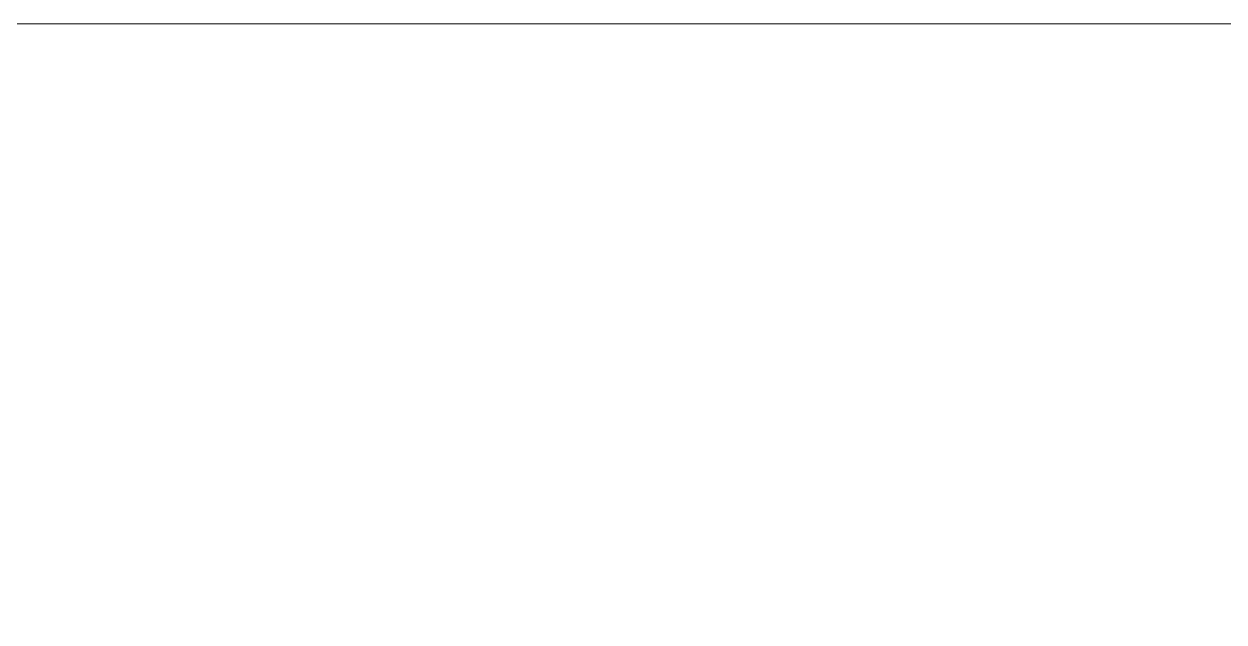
# Model space of a CAD drawing. Header units: millimetres. Extents: x 0 to 414, y 0 to 292.
# Drawn here: x 395.152 to 396.319, y 79.587 to 80.169 of the extents above; entities that cross this region are included whole.
import ezdxf

# ---------------------------------------------------------------- set-up
doc = ezdxf.new("R2010")
doc.units = ezdxf.units.MM

msp = doc.modelspace()

# ---------------------------------------------------------------- hatches: boundary and pattern name
h = msp.add_hatch(color=0)
h.dxf.hatch_style = 2
h.paths.add_polyline_path([(396.317611, 80.027639), (396.317611, 80.066444)])
h = msp.add_hatch(color=0)
h.dxf.hatch_style = 2
h.paths.add_polyline_path([(396.317611, 80.027639), (396.317611, 80.062917)])
h = msp.add_hatch(color=0)
h.dxf.hatch_style = 2
h.paths.add_polyline_path([(396.317611, 80.027639), (396.317611, 80.062917)])
h = msp.add_hatch(color=0)
h.dxf.hatch_style = 2
h.paths.add_polyline_path([(396.317611, 80.031167), (396.317611, 80.055861)])
h = msp.add_hatch(color=0)
h.dxf.hatch_style = 2
h.paths.add_polyline_path([(396.317611, 80.031167), (396.317611, 80.055861)])
h = msp.add_hatch(color=0)
h.dxf.hatch_style = 2
h.paths.add_polyline_path([(395.156972, 79.586667), (395.156972, 79.833611)])
h = msp.add_hatch(color=0)
h.dxf.hatch_style = 2
h.paths.add_polyline_path([(395.1605, 79.593722), (395.1605, 79.830083)])
h = msp.add_hatch(color=0)
h.dxf.hatch_style = 2
h.paths.add_polyline_path([(395.171083, 79.650167), (395.171083, 79.826556)])
h = msp.add_hatch(color=0)
h.dxf.hatch_style = 2
h.paths.add_polyline_path([(395.171083, 79.650167), (395.171083, 79.826556)])
h = msp.add_hatch(color=0)
h.dxf.hatch_style = 2
h.paths.add_polyline_path([(395.178139, 79.66075), (395.178139, 79.823028)])
h = msp.add_hatch(color=0)
h.dxf.hatch_style = 2
h.paths.add_polyline_path([(395.178139, 79.66075), (395.178139, 79.823028)])
h = msp.add_hatch(color=0)
h.dxf.hatch_style = 2
h.paths.add_polyline_path([(395.185194, 79.664278), (395.185194, 79.823028)])
h = msp.add_hatch(color=0)
h.dxf.hatch_style = 2
h.paths.add_polyline_path([(395.199306, 79.688972), (395.199306, 79.801861)])
h = msp.add_hatch(color=0)
h.dxf.hatch_style = 2
h.paths.add_polyline_path([(395.199306, 79.706611), (395.199306, 79.794806)])
h = msp.add_hatch(color=0)
h.dxf.hatch_style = 2
h.paths.add_polyline_path([(395.202833, 79.72425), (395.202833, 79.78775)])
h = msp.add_hatch(color=0)
h.dxf.hatch_style = 2
h.paths.add_polyline_path([(395.202833, 79.72425), (395.202833, 79.78775)])
h = msp.add_hatch(color=0)
h.dxf.hatch_style = 2
h.paths.add_polyline_path([(395.202833, 79.731306), (395.202833, 79.78775)])
h = msp.add_hatch(color=0)
h.dxf.hatch_style = 2
h.paths.add_polyline_path([(395.171083, 79.632528), (395.171083, 79.650167)])

# ---------------------------------------------------------------- linework, layer by layer
at = {"color": 0, "lineweight": 0}
msp.add_lwpolyline([(354.957944, 80.16875), (404.237472, 80.16875)], dxfattribs=at)

doc.saveas('drawing.dxf')
